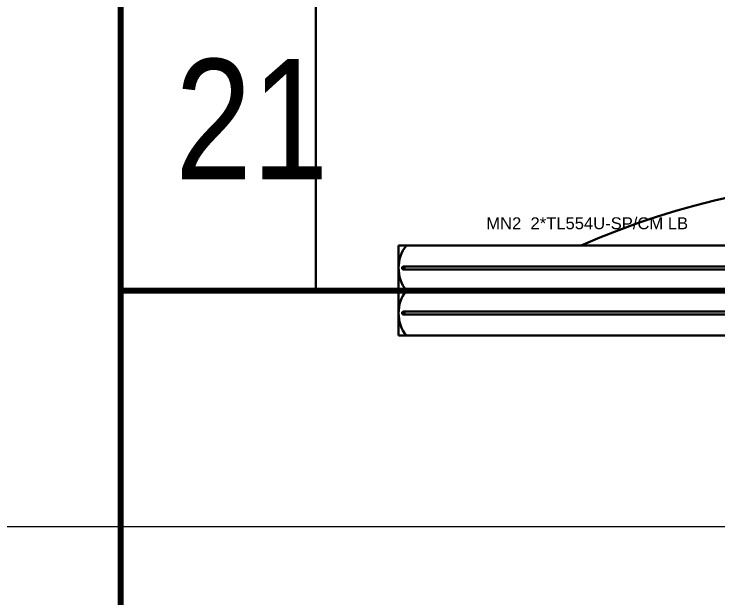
# Model space of a CAD drawing. Header units: metres. Extents: x -13316 to 152404, y -3899 to 30226.
# Drawn here: x 3974.6 to 4208.8, y 647.7 to 842 of the extents above; entities that cross this region are included whole.
import ezdxf
from ezdxf.enums import TextEntityAlignment as Align

# ---------------------------------------------------------------- set-up
doc = ezdxf.new("R2010")
doc.units = ezdxf.units.M
doc.header["$LTSCALE"] = 100
doc.header["$MEASUREMENT"] = 0
doc.linetypes.add('HIDDEN', pattern=[0.375, 0.25, -0.125])
doc.layers.get('0').update_dxf_attribs({"color": 9, "lineweight": 9})
for name, color, linetype, lineweight in [('06D', 9, 'Continuous', 9), ('21', 9, 'Continuous', 9), ('E-2x54 W SIVAÜSTÜ FLUORESAN YÜKSEK TAVAN ARMATÜRÜ', 7, 'Continuous', 30), ('E-KABLO', 7, 'Continuous', 30)]:
    doc.layers.add(name, color=color, linetype=linetype, lineweight=lineweight)
doc.styles.add('Arial', font='arial.ttf', dxfattribs={"height": 2.5})
doc.styles.add('MuuM_TEXT-STANDART', font='ARIALN.TTF')

# ---------------------------------------------------------------- blocks, each defined once
blk = doc.blocks.new('2x54 W SIVAÜSTÜ FLUORESAN YÜKSEK TAVAN ARMATÜRÜ')
at = {"layer": 'E-2x54 W SIVAÜSTÜ FLUORESAN YÜKSEK TAVAN ARMATÜRÜ', "color": 4}
for p, q in [((-60.8, 15), (-60.8, -15)), ((-60.8, 15), (60.8, 15)), ((60.8, 15), (60.8, 0)), ((-60, 0), (-15, 0)), ((15, 0), (60, 0)), ((60.8, 0), (60.8, -15)), ((-60.8, -15), (60.8, -15))]:
    blk.add_line(p, q, dxfattribs=at)
at = {"layer": 'E-2x54 W SIVAÜSTÜ FLUORESAN YÜKSEK TAVAN ARMATÜRÜ', "color": 7}
for p, q in [((-59.27, 8.01), (59.32, 8.01)), ((-59.16, 7.01), (59.44, 7)), ((-60.8, 0), (60.8, 0)), ((-59.27, -6.99), (59.32, -6.99)), ((-59.16, -7.99), (59.44, -8))]:
    blk.add_line(p, q, dxfattribs=at)
for centre in [(-59.23, 7.63), (-59.23, 7.33), (59.36, 7.63), (59.36, 7.33), (-59.23, -7.37), (-59.23, -7.67), (59.36, -7.37), (59.36, -7.67)]:
    blk.add_circle(centre, 0.11, dxfattribs=at)
for centre, radius, start, end in [((-48.66, 7.5), 12.14, 141.86, 218.14), ((48.66, 7.5), 12.14, 321.86, 38.14), ((-59.12, 7.51), 0.515, 106.8674, 266.7612), ((-59.32, 7.49), 0.519, 289.2244, 84.4042), ((59.47, 7.51), 0.515, 106.8674, 266.7612), ((59.27, 7.49), 0.519, 289.2244, 84.4042), ((-48.66, -7.5), 12.14, 141.86, 218.14), ((48.66, -7.5), 12.14, 321.86, 38.14), ((-59.12, -7.49), 0.515, 106.8674, 266.7612), ((-59.32, -7.51), 0.519, 289.2244, 84.4042), ((59.47, -7.49), 0.515, 106.8674, 266.7612), ((59.27, -7.51), 0.519, 289.2244, 84.4042)]:
    blk.add_arc(centre, radius, start, end, dxfattribs=at)
at = {"layer": 'E-2x54 W SIVAÜSTÜ FLUORESAN YÜKSEK TAVAN ARMATÜRÜ', "color": 7, "style": 'Arial'}
blk.add_text('MN2  2*TL554U-SP/CM LB', height=3.9508, dxfattribs=at).set_placement((-31.61, 20.4))
blk = doc.blocks.new('p-işyeri')
at = {"color": 0, "const_width": 2}
blk.add_lwpolyline([(200, 0), (200, 700), (-200, 700), (-200, 0)], close=True, dxfattribs=at)
blk = doc.blocks.new('2.bod.Mimari')
at = {"layer": '06D'}
blk.add_lwpolyline([(1942.5, -8278.51), (8760, -8278.51), (8760, -8733.51), (8720, -8733.51), (8720, -8318.51), (1942.5, -8318.51), (1942.5, -8278.51)], dxfattribs=at)
at = {"layer": '06D', "color": 89, "linetype": 'HIDDEN', "true_color": 0x2e4d23, "rotation": 90}
for p in [(4390, -8000), (4390, -8400)]:
    blk.add_blockref('p-işyeri', p, dxfattribs=at)
at = {"layer": '21', "style": 'MuuM_TEXT-STANDART'}
blk.add_text('21', height=40, dxfattribs=at).set_placement((3708.19, -8175), align=Align.BOTTOM_LEFT)

msp = doc.modelspace()

# ---------------------------------------------------------------- linework, layer by layer
at = {"layer": 'E-KABLO', "color": 6}
for p in [(4074.95, 1070), (4102.53, 750)]:
    msp.add_line(p, (4074.95, 750), dxfattribs=at)
msp.add_arc((4266.67, 531.07), 255.73, 66.1674, 113.8326, dxfattribs=at)

# ---------------------------------------------------------------- block references
msp.add_blockref('2.bod.Mimari', (320, 8950))
at = {"layer": 'E-2x54 W SIVAÜSTÜ FLUORESAN YÜKSEK TAVAN ARMATÜRÜ', "color": 6}
msp.add_blockref('2x54 W SIVAÜSTÜ FLUORESAN YÜKSEK TAVAN ARMATÜRÜ', (4163.33, 750), dxfattribs=at)

doc.saveas('drawing.dxf')
